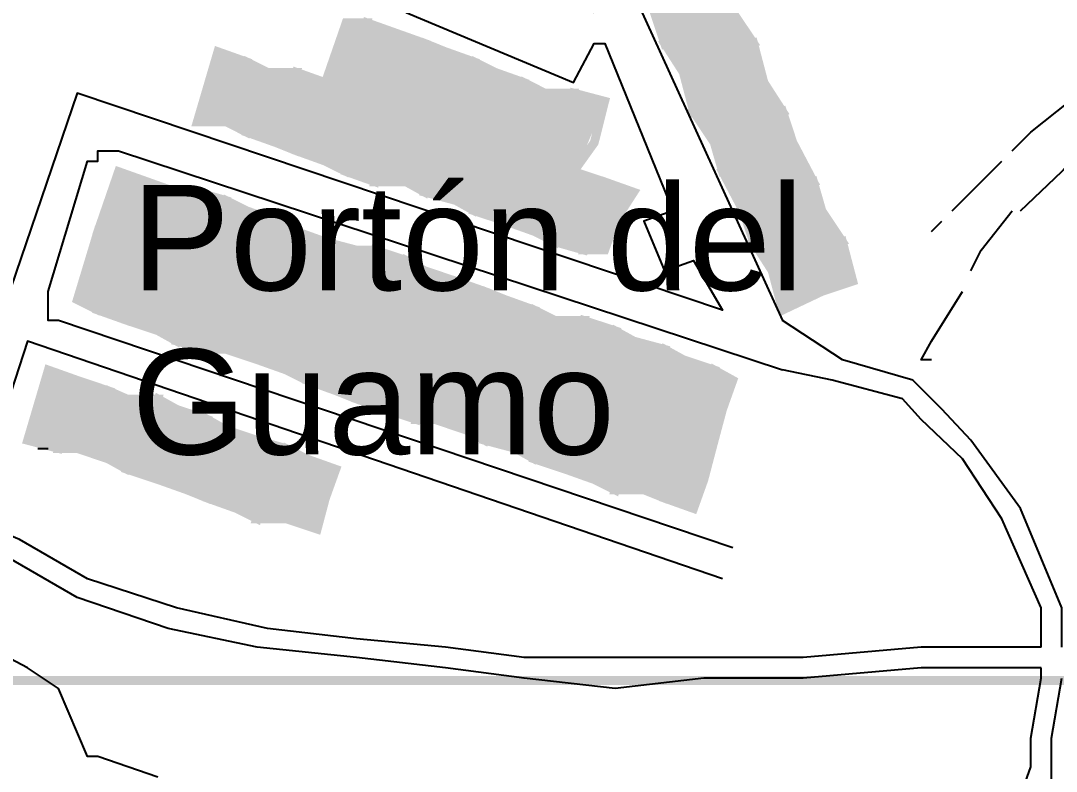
# Model space of a CAD drawing. Header units: millimetres. Extents: x -3588 to 75209, y -3737 to 38254.
# Drawn here: x 27983.5 to 28124.8, y 18146.8 to 18249.2 of the extents above; entities that cross this region are included whole.
import ezdxf

# ---------------------------------------------------------------- set-up
doc = ezdxf.new("R2010")
doc.units = ezdxf.units.MM
for name, color, linetype in [('H', 250, 'Continuous'), ('P', 253, 'Continuous'), ('T', 7, 'Continuous')]:
    doc.layers.add(name, color=color, linetype=linetype)

msp = doc.modelspace()

# ---------------------------------------------------------------- hatches: boundary and pattern name
at = {"layer": 'H', "linetype": 'Continuous'}
for points in [[(28080.944, 18250.108), (28071.341, 18246.155), (28069.933, 18250.108), (28079.535, 18255.758), (28080.944, 18250.108), (28080.944, 18250.108)], [(28083.488, 18246.155), (28074.174, 18242.203), (28071.341, 18246.155), (28080.944, 18250.108), (28083.488, 18246.155), (28083.488, 18246.155)], [(28030.692, 18248.972), (28027.875, 18239.37), (28025.331, 18240.794), (28027.875, 18248.972), (28030.692, 18248.972), (28030.692, 18248.972)], [(28034.645, 18247.564), (28032.1, 18237.962), (28027.875, 18239.37), (28030.692, 18248.972), (28034.645, 18247.564), (28034.645, 18247.564)], [(28038.886, 18246.155), (28034.645, 18236.553), (28032.1, 18237.962), (28034.645, 18247.564), (28038.886, 18246.155), (28038.886, 18246.155)], [(28041.414, 18244.747), (28038.886, 18235.433), (28034.645, 18236.553), (28038.886, 18246.155), (28041.414, 18244.747), (28041.414, 18244.747)], [(28084.896, 18240.794), (28075.294, 18236.553), (28074.174, 18242.203), (28083.488, 18246.155), (28084.896, 18240.794), (28084.896, 18240.794)], [(28014.32, 18243.323), (28011.775, 18235.433), (28007.551, 18235.433), (28010.367, 18244.747), (28014.32, 18243.323), (28014.32, 18243.323)], [(28045.655, 18243.323), (28041.414, 18234.009), (28038.886, 18235.433), (28041.414, 18244.747), (28045.655, 18243.323), (28045.655, 18243.323)], [(28017.137, 18242.203), (28014.32, 18234.009), (28011.775, 18235.433), (28014.32, 18243.323), (28017.137, 18242.203), (28017.137, 18242.203)], [(28048.2, 18242.203), (28045.655, 18232.6), (28041.414, 18234.009), (28045.655, 18243.323), (28048.2, 18242.203), (28048.2, 18242.203)], [(28021.09, 18242.203), (28018.561, 18232.6), (28014.32, 18234.009), (28017.137, 18242.203), (28021.09, 18242.203), (28021.09, 18242.203)], [(28025.331, 18240.794), (28021.09, 18231.192), (28018.561, 18232.6), (28021.09, 18242.203), (28025.331, 18240.794), (28025.331, 18240.794)], [(28052.425, 18240.794), (28049.608, 18232.6), (28045.655, 18232.6), (28048.2, 18242.203), (28052.425, 18240.794), (28052.425, 18240.794)], [(28027.875, 18239.37), (28025.331, 18229.784), (28021.09, 18231.192), (28025.331, 18240.794), (28027.875, 18239.37), (28027.875, 18239.37)], [(28054.97, 18239.37), (28052.425, 18231.192), (28049.608, 18232.6), (28052.425, 18240.794), (28054.97, 18239.37), (28054.97, 18239.37)], [(28087.713, 18236.553), (28078.111, 18232.6), (28075.294, 18236.553), (28084.896, 18240.794), (28087.713, 18236.553), (28087.713, 18236.553)], [(28032.1, 18237.962), (28027.875, 18228.647), (28025.331, 18229.784), (28027.875, 18239.37), (28032.1, 18237.962), (28032.1, 18237.962)], [(28059.21, 18239.37), (28056.378, 18229.784), (28052.425, 18231.192), (28054.97, 18239.37), (28059.21, 18239.37), (28059.21, 18239.37)], [(28063.163, 18237.962), (28059.21, 18228.647), (28056.378, 18229.784), (28059.21, 18239.37), (28063.163, 18237.962), (28063.163, 18237.962)], [(28034.645, 18236.553), (28032.1, 18227.239), (28027.875, 18228.647), (28032.1, 18237.962), (28034.645, 18236.553), (28034.645, 18236.553)], [(28038.886, 18235.433), (28036.053, 18227.239), (28032.1, 18227.239), (28034.645, 18236.553), (28038.886, 18235.433), (28038.886, 18235.433)], [(28088.849, 18232.6), (28079.535, 18228.647), (28078.111, 18232.6), (28087.713, 18236.553), (28088.849, 18232.6), (28088.849, 18232.6)], [(28041.414, 18234.009), (28038.886, 18225.831), (28036.053, 18227.239), (28038.886, 18235.433), (28041.414, 18234.009), (28041.414, 18234.009)], [(28045.655, 18232.6), (28042.839, 18224.422), (28038.886, 18225.831), (28041.414, 18234.009), (28045.655, 18232.6), (28045.655, 18232.6)], [(28049.608, 18232.6), (28045.655, 18222.998), (28042.839, 18224.422), (28045.655, 18232.6), (28049.608, 18232.6), (28049.608, 18232.6)], [(28052.425, 18231.192), (28049.608, 18221.878), (28045.655, 18222.998), (28049.608, 18232.6), (28052.425, 18231.192), (28052.425, 18231.192)], [(28091.666, 18227.239), (28082.064, 18222.998), (28079.535, 18228.647), (28088.849, 18232.6), (28091.666, 18227.239), (28091.666, 18227.239)], [(28056.378, 18229.784), (28053.849, 18220.47), (28049.608, 18221.878), (28052.425, 18231.192), (28056.378, 18229.784), (28056.378, 18229.784)], [(28000.765, 18227.239), (27998.236, 18219.045), (27993.995, 18220.47), (27996.812, 18228.647), (28000.765, 18227.239), (28000.765, 18227.239)], [(28059.21, 18228.647), (28056.378, 18219.045), (28053.849, 18220.47), (28056.378, 18229.784), (28059.21, 18228.647), (28059.21, 18228.647)], [(28063.163, 18227.239), (28060.619, 18217.637), (28056.378, 18219.045), (28059.21, 18228.647), (28063.163, 18227.239), (28063.163, 18227.239)], [(28005.006, 18225.831), (28000.765, 18217.637), (27998.236, 18219.045), (28000.765, 18227.239), (28005.006, 18225.831), (28005.006, 18225.831)], [(28067.388, 18225.831), (28063.163, 18217.637), (28060.619, 18217.637), (28063.163, 18227.239), (28067.388, 18225.831), (28067.388, 18225.831)], [(28093.074, 18222.998), (28083.488, 18219.045), (28082.064, 18222.998), (28091.666, 18227.239), (28093.074, 18222.998), (28093.074, 18222.998)], [(28007.551, 18225.831), (28005.006, 18216.229), (28000.765, 18217.637), (28005.006, 18225.831), (28007.551, 18225.831), (28007.551, 18225.831)], [(28011.775, 18224.422), (28007.551, 18215.108), (28005.006, 18216.229), (28007.551, 18225.831), (28011.775, 18224.422), (28011.775, 18224.422)], [(28014.32, 18222.998), (28011.775, 18213.684), (28007.551, 18215.108), (28011.775, 18224.422), (28014.32, 18222.998), (28014.32, 18222.998)], [(28018.561, 18221.878), (28015.728, 18212.276), (28011.775, 18213.684), (28014.32, 18222.998), (28018.561, 18221.878), (28018.561, 18221.878)], [(28095.619, 18219.045), (28086.305, 18215.108), (28083.488, 18219.045), (28093.074, 18222.998), (28095.619, 18219.045), (28095.619, 18219.045)], [(28021.09, 18220.47), (28018.561, 18210.867), (28015.728, 18212.276), (28018.561, 18221.878), (28021.09, 18220.47), (28021.09, 18220.47)], [(27998.236, 18219.045), (27993.995, 18209.459), (27991.451, 18210.867), (27993.995, 18220.47), (27998.236, 18219.045), (27998.236, 18219.045)], [(28025.331, 18219.045), (28022.514, 18210.867), (28018.561, 18210.867), (28021.09, 18220.47), (28025.331, 18219.045), (28025.331, 18219.045)], [(28000.765, 18217.637), (27998.236, 18208.323), (27993.995, 18209.459), (27998.236, 18219.045), (28000.765, 18217.637), (28000.765, 18217.637)], [(28029.284, 18217.637), (28025.331, 18209.459), (28022.514, 18210.867), (28025.331, 18219.045), (28029.284, 18217.637), (28029.284, 18217.637)], [(28097.027, 18213.684), (28087.713, 18209.459), (28086.305, 18215.108), (28095.619, 18219.045), (28097.027, 18213.684), (28097.027, 18213.684)], [(28005.006, 18216.229), (28002.189, 18206.914), (27998.236, 18208.323), (28000.765, 18217.637), (28005.006, 18216.229), (28005.006, 18216.229)], [(28032.1, 18217.637), (28029.284, 18208.323), (28025.331, 18209.459), (28029.284, 18217.637), (28032.1, 18217.637), (28032.1, 18217.637)], [(28036.053, 18216.229), (28033.525, 18206.914), (28029.284, 18208.323), (28032.1, 18217.637), (28036.053, 18216.229), (28036.053, 18216.229)], [(28007.551, 18215.108), (28005.006, 18205.506), (28002.189, 18206.914), (28005.006, 18216.229), (28007.551, 18215.108), (28007.551, 18215.108)], [(28038.886, 18215.108), (28036.053, 18205.506), (28033.525, 18206.914), (28036.053, 18216.229), (28038.886, 18215.108), (28038.886, 18215.108)], [(28011.775, 18213.684), (28008.959, 18204.098), (28005.006, 18205.506), (28007.551, 18215.108), (28011.775, 18213.684), (28011.775, 18213.684)], [(28042.839, 18213.684), (28040.294, 18204.098), (28036.053, 18205.506), (28038.886, 18215.108), (28042.839, 18213.684), (28042.839, 18213.684)], [(28015.728, 18212.276), (28011.775, 18204.098), (28008.959, 18204.098), (28011.775, 18213.684), (28015.728, 18212.276), (28015.728, 18212.276)], [(28047.064, 18212.276), (28042.839, 18202.673), (28040.294, 18204.098), (28042.839, 18213.684), (28047.064, 18212.276), (28047.064, 18212.276)], [(28018.561, 18210.867), (28015.728, 18202.673), (28011.775, 18204.098), (28015.728, 18212.276), (28018.561, 18210.867), (28018.561, 18210.867)], [(28049.608, 18210.867), (28047.064, 18201.553), (28042.839, 18202.673), (28047.064, 18212.276), (28049.608, 18210.867), (28049.608, 18210.867)], [(28022.514, 18210.867), (28019.969, 18201.553), (28015.728, 18202.673), (28018.561, 18210.867), (28022.514, 18210.867), (28022.514, 18210.867)], [(28025.331, 18209.459), (28022.514, 18200.145), (28019.969, 18201.553), (28022.514, 18210.867), (28025.331, 18209.459), (28025.331, 18209.459)], [(28053.849, 18209.459), (28051.017, 18201.553), (28047.064, 18201.553), (28049.608, 18210.867), (28053.849, 18209.459), (28053.849, 18209.459)], [(28029.284, 18208.323), (28026.739, 18198.72), (28022.514, 18200.145), (28025.331, 18209.459), (28029.284, 18208.323), (28029.284, 18208.323)], [(28056.378, 18208.323), (28053.849, 18200.145), (28051.017, 18201.553), (28053.849, 18209.459), (28056.378, 18208.323), (28056.378, 18208.323)], [(28033.525, 18206.914), (28029.284, 18197.312), (28026.739, 18198.72), (28029.284, 18208.323), (28033.525, 18206.914), (28033.525, 18206.914)], [(28060.619, 18208.323), (28057.786, 18198.72), (28053.849, 18200.145), (28056.378, 18208.323), (28060.619, 18208.323), (28060.619, 18208.323)], [(28064.572, 18206.914), (28060.619, 18197.312), (28057.786, 18198.72), (28060.619, 18208.323), (28064.572, 18206.914), (28064.572, 18206.914)], [(28036.053, 18205.506), (28033.525, 18195.904), (28029.284, 18197.312), (28033.525, 18206.914), (28036.053, 18205.506), (28036.053, 18205.506)], [(28067.388, 18205.506), (28064.572, 18195.904), (28060.619, 18197.312), (28064.572, 18206.914), (28067.388, 18205.506), (28067.388, 18205.506)], [(28040.294, 18204.098), (28037.461, 18194.784), (28033.525, 18195.904), (28036.053, 18205.506), (28040.294, 18204.098), (28040.294, 18204.098)], [(28071.341, 18204.098), (28067.388, 18194.784), (28064.572, 18195.904), (28067.388, 18205.506), (28071.341, 18204.098), (28071.341, 18204.098)], [(28042.839, 18202.673), (28040.294, 18194.784), (28037.461, 18194.784), (28040.294, 18204.098), (28042.839, 18202.673), (28042.839, 18202.673)], [(28074.174, 18202.673), (28071.341, 18193.359), (28067.388, 18194.784), (28071.341, 18204.098), (28074.174, 18202.673), (28074.174, 18202.673)], [(28047.064, 18201.553), (28044.247, 18193.359), (28040.294, 18194.784), (28042.839, 18202.673), (28047.064, 18201.553), (28047.064, 18201.553)], [(28078.111, 18201.553), (28075.294, 18191.951), (28071.341, 18193.359), (28074.174, 18202.673), (28078.111, 18201.553), (28078.111, 18201.553)], [(27991.451, 18200.145), (27988.634, 18190.543), (27984.681, 18191.951), (27987.226, 18201.553), (27991.451, 18200.145), (27991.451, 18200.145)], [(28051.017, 18201.553), (28047.064, 18191.951), (28044.247, 18193.359), (28047.064, 18201.553), (28051.017, 18201.553), (28051.017, 18201.553)], [(28053.849, 18200.145), (28051.017, 18190.543), (28047.064, 18191.951), (28051.017, 18201.553), (28053.849, 18200.145), (28053.849, 18200.145)], [(28080.944, 18200.145), (28078.111, 18191.951), (28075.294, 18191.951), (28078.111, 18201.553), (28080.944, 18200.145), (28080.944, 18200.145)], [(27995.404, 18198.72), (27991.451, 18190.543), (27988.634, 18190.543), (27991.451, 18200.145), (27995.404, 18198.72), (27995.404, 18198.72)], [(28057.786, 18198.72), (28053.849, 18189.134), (28051.017, 18190.543), (28053.849, 18200.145), (28057.786, 18198.72), (28057.786, 18198.72)], [(27998.236, 18197.312), (27995.404, 18189.134), (27991.451, 18190.543), (27995.404, 18198.72), (27998.236, 18197.312), (27998.236, 18197.312)], [(28060.619, 18197.312), (28057.786, 18187.998), (28053.849, 18189.134), (28057.786, 18198.72), (28060.619, 18197.312), (28060.619, 18197.312)], [(28002.189, 18197.312), (27998.236, 18187.998), (27995.404, 18189.134), (27998.236, 18197.312), (28002.189, 18197.312), (28002.189, 18197.312)], [(28005.006, 18195.904), (28002.189, 18186.59), (27998.236, 18187.998), (28002.189, 18197.312), (28005.006, 18195.904), (28005.006, 18195.904)], [(28064.572, 18195.904), (28061.739, 18186.59), (28057.786, 18187.998), (28060.619, 18197.312), (28064.572, 18195.904), (28064.572, 18195.904)], [(28008.959, 18194.784), (28006.414, 18185.181), (28002.189, 18186.59), (28005.006, 18195.904), (28008.959, 18194.784), (28008.959, 18194.784)], [(28011.775, 18193.359), (28008.959, 18183.773), (28006.414, 18185.181), (28008.959, 18194.784), (28011.775, 18193.359), (28011.775, 18193.359)], [(28067.388, 18194.784), (28064.572, 18185.181), (28061.739, 18186.59), (28064.572, 18195.904), (28067.388, 18194.784), (28067.388, 18194.784)], [(28071.341, 18193.359), (28068.525, 18185.181), (28064.572, 18185.181), (28067.388, 18194.784), (28071.341, 18193.359), (28071.341, 18193.359)], [(28015.728, 18191.951), (28013.2, 18182.349), (28008.959, 18183.773), (28011.775, 18193.359), (28015.728, 18191.951), (28015.728, 18191.951)], [(28075.294, 18191.951), (28071.341, 18183.773), (28068.525, 18185.181), (28071.341, 18193.359), (28075.294, 18191.951), (28075.294, 18191.951)], [(28019.969, 18190.543), (28015.728, 18181.228), (28013.2, 18182.349), (28015.728, 18191.951), (28019.969, 18190.543), (28019.969, 18190.543)], [(28078.111, 18191.951), (28075.294, 18182.349), (28071.341, 18183.773), (28075.294, 18191.951), (28078.111, 18191.951), (28078.111, 18191.951)], [(28022.514, 18189.134), (28019.969, 18181.228), (28015.728, 18181.228), (28019.969, 18190.543), (28022.514, 18189.134), (28022.514, 18189.134)], [(28026.739, 18187.998), (28023.922, 18179.82), (28019.969, 18181.228), (28022.514, 18189.134), (28026.739, 18187.998), (28026.739, 18187.998)]]:
    msp.add_hatch(color=254, dxfattribs=at).paths.add_polyline_path(points)

# ---------------------------------------------------------------- linework, layer by layer
at = {"layer": 'P', "color": 254}
for points in [[(28052.153, 18285.669), (28087.441, 18208.323)], [(28061.739, 18250.38), (28038.598, 18258.574), (28036.053, 18250.38), (28058.922, 18240.794), (28061.739, 18246.155), (28063.163, 18246.155), (28072.478, 18223.286), (28068.525, 18221.878), (28071.341, 18215.108), (28075.294, 18216.517), (28079.247, 18209.731), (27991.179, 18239.37), (27972.262, 18184.045)], [(28118.76, 18231.48), (28121.305, 18234.009), (28126.666, 18238.25)], [(28080.655, 18177.275), (27988.634, 18208.323), (27987.226, 18208.323), (27987.226, 18209.731), (27987.226, 18211.155), (27987.226, 18212.276), (27992.587, 18230.056), (27993.995, 18230.056), (27993.995, 18231.48), (27995.404, 18231.48), (27996.812, 18231.48), (28087.441, 18201.553)], [(28119.897, 18223.286), (28125.546, 18228.647), (28128.09, 18231.48)], [(28110.582, 18223.286), (28114.535, 18227.239), (28117.352, 18230.056)], [(28113.127, 18215.108), (28114.535, 18217.925), (28118.76, 18223.286)], [(28107.766, 18220.47), (28109.174, 18221.878)], [(28107.766, 18202.961), (28106.341, 18202.961), (28107.766, 18205.506), (28111.991, 18212.276)], [(28125.546, 18163.72), (28125.546, 18169.082), (28119.897, 18182.637), (28113.127, 18191.951), (28109.174, 18196.192), (28105.221, 18200.145), (28095.619, 18202.961), (28087.441, 18208.323)], [(28079.247, 18173.035), (27984.393, 18205.506), (27976.487, 18181.228)], [(28122.713, 18163.72), (28122.713, 18169.082), (28117.352, 18181.228), (28111.991, 18189.406), (28106.341, 18194.784), (28103.813, 18197.6), (28094.211, 18200.145), (28087.441, 18201.553)], [(27985.817, 18190.831), (27987.226, 18190.831)], [(28122.713, 18160.904), (28106.341, 18160.904), (28090.258, 18159.495), (28076.703, 18159.495), (28064.572, 18158.071), (28052.153, 18159.495), (28041.414, 18160.904), (28029.284, 18162.312), (28015.728, 18163.72), (28003.598, 18166.265), (27991.179, 18170.506), (27981.865, 18175.867), (27970.854, 18181.228), (27961.54, 18182.637), (27953.346, 18185.181), (27942.623, 18186.59), (27933.021, 18187.998), (27926.252, 18189.406)], [(28122.713, 18163.72), (28106.341, 18163.72), (28090.258, 18162.312), (28076.703, 18162.312), (28064.572, 18162.312), (28052.153, 18162.312), (28041.414, 18163.72), (28029.284, 18164.857), (28017.137, 18166.265), (28004.718, 18169.082), (27992.587, 18173.035), (27983.273, 18178.396), (27976.487, 18181.228)], [(28002.189, 18145.94), (27993.995, 18148.757), (27992.587, 18148.757), (27988.634, 18158.071), (27984.393, 18160.904), (27979.032, 18163.72), (27975.079, 18164.857), (27973.671, 18167.673), (27970.854, 18169.082), (27969.718, 18169.082), (27968.309, 18169.082), (27965.493, 18169.082), (27964.068, 18166.265), (27965.493, 18160.904), (27965.493, 18158.071), (27965.493, 18156.951), (27965.493, 18155.542), (27962.948, 18155.542), (27960.116, 18152.71), (27958.707, 18150.181), (27957.299, 18145.94)], [(28122.713, 18159.495), (28122.713, 18160.904)], [(28119.897, 18143.396), (28121.305, 18147.349), (28121.305, 18151.301), (28122.713, 18159.495)], [(28124.138, 18144.532), (28124.138, 18147.349), (28124.138, 18151.301), (28125.546, 18159.495)]]:
    msp.add_lwpolyline(points, dxfattribs=at)
at = {"layer": 'P', "color": 254, "const_width": 1.2}
for points in [[(28076.703, 18248.972), (28071.341, 18246.155), (28069.933, 18250.38), (28079.247, 18255.758), (28080.655, 18250.38), (28076.703, 18248.972)], [(28078.111, 18243.611), (28073.886, 18242.203), (28071.341, 18246.155), (28080.655, 18250.38), (28083.488, 18246.155), (28078.111, 18243.611)], [(28029.284, 18243.611), (28027.875, 18239.37), (28025.043, 18240.794), (28027.875, 18248.972), (28030.692, 18248.972), (28029.284, 18243.611)], [(28033.236, 18242.203), (28031.828, 18238.25), (28027.875, 18239.37), (28030.692, 18248.972), (28034.645, 18247.564), (28033.236, 18242.203)], [(28036.053, 18240.794), (28034.645, 18236.841), (28031.828, 18238.25), (28034.645, 18247.564), (28038.598, 18246.155), (28036.053, 18240.794)], [(28012.912, 18239.37), (28011.503, 18235.433), (28007.551, 18235.433), (28010.367, 18245.019), (28014.32, 18243.611), (28012.912, 18239.37)], [(28040.006, 18240.794), (28038.598, 18235.433), (28034.645, 18236.841), (28038.598, 18246.155), (28041.414, 18245.019), (28040.006, 18240.794)], [(28044.247, 18239.37), (28041.414, 18234.009), (28038.598, 18235.433), (28041.414, 18245.019), (28045.367, 18243.611), (28044.247, 18239.37)], [(28080.655, 18239.37), (28075.294, 18236.841), (28073.886, 18242.203), (28083.488, 18246.155), (28084.896, 18240.794), (28080.655, 18239.37)], [(28015.728, 18238.25), (28014.32, 18234.009), (28011.503, 18235.433), (28014.32, 18243.611), (28017.137, 18242.203), (28015.728, 18238.25)], [(28046.792, 18238.25), (28045.367, 18232.6), (28041.414, 18234.009), (28045.367, 18243.611), (28048.2, 18242.203), (28046.792, 18238.25)], [(28019.681, 18236.841), (28018.273, 18232.6), (28014.32, 18234.009), (28017.137, 18242.203), (28021.09, 18242.203), (28019.681, 18236.841)], [(28022.514, 18235.433), (28021.09, 18231.48), (28018.273, 18232.6), (28021.09, 18242.203), (28025.043, 18240.794), (28022.514, 18235.433)], [(28051.017, 18236.841), (28049.608, 18232.6), (28045.367, 18232.6), (28048.2, 18242.203), (28052.153, 18240.794), (28051.017, 18236.841)], [(28026.467, 18234.009), (28025.043, 18230.056), (28021.09, 18231.48), (28025.043, 18240.794), (28027.875, 18239.37), (28026.467, 18234.009)], [(28053.561, 18235.433), (28052.153, 18231.48), (28049.608, 18232.6), (28052.153, 18240.794), (28054.97, 18239.37), (28053.561, 18235.433)], [(28082.064, 18235.433), (28078.111, 18232.6), (28075.294, 18236.841), (28084.896, 18240.794), (28087.441, 18236.841), (28082.064, 18235.433)], [(28030.692, 18234.009), (28027.875, 18228.647), (28025.043, 18230.056), (28027.875, 18239.37), (28031.828, 18238.25), (28030.692, 18234.009)], [(28057.786, 18234.009), (28056.378, 18230.056), (28052.153, 18231.48), (28054.97, 18239.37), (28058.922, 18239.37), (28057.786, 18234.009)], [(28061.739, 18232.6), (28058.922, 18228.647), (28056.378, 18230.056), (28058.922, 18239.37), (28063.163, 18238.25), (28061.739, 18232.6)], [(28033.236, 18232.6), (28031.828, 18227.239), (28027.875, 18228.647), (28031.828, 18238.25), (28034.645, 18236.841), (28033.236, 18232.6)], [(28037.461, 18231.48), (28036.053, 18227.239), (28031.828, 18227.239), (28034.645, 18236.841), (28038.598, 18235.433), (28037.461, 18231.48)], [(28084.896, 18230.056), (28079.247, 18228.647), (28078.111, 18232.6), (28087.441, 18236.841), (28088.849, 18232.6), (28084.896, 18230.056)], [(28040.006, 18230.056), (28038.598, 18225.831), (28036.053, 18227.239), (28038.598, 18235.433), (28041.414, 18234.009), (28040.006, 18230.056)], [(28044.247, 18228.647), (28042.839, 18224.694), (28038.598, 18225.831), (28041.414, 18234.009), (28045.367, 18232.6), (28044.247, 18228.647)], [(28048.2, 18227.239), (28045.367, 18223.286), (28042.839, 18224.694), (28045.367, 18232.6), (28049.608, 18232.6), (28048.2, 18227.239)], [(28051.017, 18225.831), (28049.608, 18221.878), (28045.367, 18223.286), (28049.608, 18232.6), (28052.153, 18231.48), (28051.017, 18225.831)], [(28086.017, 18225.831), (28082.064, 18223.286), (28079.247, 18228.647), (28088.849, 18232.6), (28091.666, 18227.239), (28086.017, 18225.831)], [(28054.97, 18225.831), (28053.561, 18220.47), (28049.608, 18221.878), (28052.153, 18231.48), (28056.378, 18230.056), (28054.97, 18225.831)], [(28057.786, 18224.694), (28056.378, 18219.045), (28053.561, 18220.47), (28056.378, 18230.056), (28058.922, 18228.647), (28057.786, 18224.694)], [(27999.357, 18223.286), (27997.948, 18219.045), (27993.995, 18220.47), (27996.812, 18228.647), (28000.765, 18227.239), (27999.357, 18223.286)], [(28061.739, 18223.286), (28060.331, 18217.925), (28056.378, 18219.045), (28058.922, 18228.647), (28063.163, 18227.239), (28061.739, 18223.286)], [(28002.189, 18221.878), (28000.765, 18217.925), (27997.948, 18219.045), (28000.765, 18227.239), (28004.718, 18225.831), (28002.189, 18221.878)], [(28064.572, 18221.878), (28063.163, 18217.925), (28060.331, 18217.925), (28063.163, 18227.239), (28067.116, 18225.831), (28064.572, 18221.878)], [(28088.849, 18220.47), (28083.488, 18219.045), (28082.064, 18223.286), (28091.666, 18227.239), (28092.802, 18223.286), (28088.849, 18220.47)], [(28006.142, 18220.47), (28004.718, 18216.517), (28000.765, 18217.925), (28004.718, 18225.831), (28007.551, 18225.831), (28006.142, 18220.47)], [(28010.367, 18219.045), (28007.551, 18215.108), (28004.718, 18216.517), (28007.551, 18225.831), (28011.503, 18224.694), (28010.367, 18219.045)], [(28012.912, 18219.045), (28011.503, 18213.684), (28007.551, 18215.108), (28011.503, 18224.694), (28014.32, 18223.286), (28012.912, 18219.045)], [(28017.137, 18217.925), (28015.728, 18212.276), (28011.503, 18213.684), (28014.32, 18223.286), (28018.273, 18221.878), (28017.137, 18217.925)], [(28090.258, 18216.517), (28086.017, 18215.108), (28083.488, 18219.045), (28092.802, 18223.286), (28095.619, 18219.045), (28090.258, 18216.517)], [(28019.681, 18216.517), (28018.273, 18211.155), (28015.728, 18212.276), (28018.273, 18221.878), (28021.09, 18220.47), (28019.681, 18216.517)], [(27996.812, 18213.684), (27993.995, 18209.731), (27991.179, 18211.155), (27993.995, 18220.47), (27997.948, 18219.045), (27996.812, 18213.684)], [(28023.922, 18215.108), (28022.514, 18211.155), (28018.273, 18211.155), (28021.09, 18220.47), (28025.043, 18219.045), (28023.922, 18215.108)], [(27999.357, 18212.276), (27997.948, 18208.323), (27993.995, 18209.731), (27997.948, 18219.045), (28000.765, 18217.925), (27999.357, 18212.276)], [(28027.875, 18213.684), (28025.043, 18209.731), (28022.514, 18211.155), (28025.043, 18219.045), (28029.284, 18217.925), (28027.875, 18213.684)], [(28092.802, 18212.276), (28087.441, 18209.731), (28086.017, 18215.108), (28095.619, 18219.045), (28097.027, 18213.684), (28092.802, 18212.276)], [(28003.598, 18212.276), (28002.189, 18206.914), (27997.948, 18208.323), (28000.765, 18217.925), (28004.718, 18216.517), (28003.598, 18212.276)], [(28006.142, 18211.155), (28004.718, 18205.506), (28002.189, 18206.914), (28004.718, 18216.517), (28007.551, 18215.108), (28006.142, 18211.155)], [(28030.692, 18212.276), (28029.284, 18208.323), (28025.043, 18209.731), (28029.284, 18217.925), (28031.828, 18217.925), (28030.692, 18212.276)], [(28034.645, 18211.155), (28033.236, 18206.914), (28029.284, 18208.323), (28031.828, 18217.925), (28036.053, 18216.517), (28034.645, 18211.155)], [(28037.461, 18209.731), (28036.053, 18205.506), (28033.236, 18206.914), (28036.053, 18216.517), (28038.598, 18215.108), (28037.461, 18209.731)], [(28010.367, 18209.731), (28008.959, 18204.37), (28004.718, 18205.506), (28007.551, 18215.108), (28011.503, 18213.684), (28010.367, 18209.731)], [(28041.414, 18209.731), (28040.006, 18204.37), (28036.053, 18205.506), (28038.598, 18215.108), (28042.839, 18213.684), (28041.414, 18209.731)], [(28014.32, 18208.323), (28011.503, 18204.37), (28008.959, 18204.37), (28011.503, 18213.684), (28015.728, 18212.276), (28014.32, 18208.323)], [(28044.247, 18208.323), (28042.839, 18202.961), (28040.006, 18204.37), (28042.839, 18213.684), (28046.792, 18212.276), (28044.247, 18208.323)], [(28017.137, 18206.914), (28015.728, 18202.961), (28011.503, 18204.37), (28015.728, 18212.276), (28018.273, 18211.155), (28017.137, 18206.914)], [(28021.09, 18205.506), (28019.681, 18201.553), (28015.728, 18202.961), (28018.273, 18211.155), (28022.514, 18211.155), (28021.09, 18205.506)], [(28023.922, 18204.37), (28022.514, 18200.145), (28019.681, 18201.553), (28022.514, 18211.155), (28025.043, 18209.731), (28023.922, 18204.37)], [(28048.2, 18206.914), (28046.792, 18201.553), (28042.839, 18202.961), (28046.792, 18212.276), (28049.608, 18211.155), (28048.2, 18206.914)], [(28052.153, 18205.506), (28051.017, 18201.553), (28046.792, 18201.553), (28049.608, 18211.155), (28053.561, 18209.731), (28052.153, 18205.506)], [(28027.875, 18202.961), (28026.467, 18198.72), (28022.514, 18200.145), (28025.043, 18209.731), (28029.284, 18208.323), (28027.875, 18202.961)], [(28054.97, 18204.37), (28053.561, 18200.145), (28051.017, 18201.553), (28053.561, 18209.731), (28056.378, 18208.323), (28054.97, 18204.37)], [(28030.692, 18202.961), (28029.284, 18197.6), (28026.467, 18198.72), (28029.284, 18208.323), (28033.236, 18206.914), (28030.692, 18202.961)], [(28058.922, 18202.961), (28057.786, 18198.72), (28053.561, 18200.145), (28056.378, 18208.323), (28060.331, 18208.323), (28058.922, 18202.961)], [(28061.739, 18201.553), (28060.331, 18197.6), (28057.786, 18198.72), (28060.331, 18208.323), (28064.572, 18206.914), (28061.739, 18201.553)], [(28034.645, 18201.553), (28033.236, 18196.192), (28029.284, 18197.6), (28033.236, 18206.914), (28036.053, 18205.506), (28034.645, 18201.553)], [(28065.692, 18200.145), (28064.572, 18196.192), (28060.331, 18197.6), (28064.572, 18206.914), (28067.116, 18205.506), (28065.692, 18200.145)], [(28038.598, 18200.145), (28037.461, 18194.784), (28033.236, 18196.192), (28036.053, 18205.506), (28040.006, 18204.37), (28038.598, 18200.145)], [(28069.933, 18200.145), (28067.116, 18194.784), (28064.572, 18196.192), (28067.116, 18205.506), (28071.341, 18204.37), (28069.933, 18200.145)], [(28041.414, 18198.72), (28040.006, 18194.784), (28037.461, 18194.784), (28040.006, 18204.37), (28042.839, 18202.961), (28041.414, 18198.72)], [(28072.478, 18198.72), (28071.341, 18193.359), (28067.116, 18194.784), (28071.341, 18204.37), (28073.886, 18202.961), (28072.478, 18198.72)], [(28045.367, 18197.6), (28044.247, 18193.359), (28040.006, 18194.784), (28042.839, 18202.961), (28046.792, 18201.553), (28045.367, 18197.6)], [(28076.703, 18197.6), (28075.294, 18191.951), (28071.341, 18193.359), (28073.886, 18202.961), (28078.111, 18201.553), (28076.703, 18197.6)], [(27990.042, 18196.192), (27988.634, 18190.831), (27984.393, 18191.951), (27987.226, 18201.553), (27991.179, 18200.145), (27990.042, 18196.192)], [(28048.2, 18196.192), (28046.792, 18191.951), (28044.247, 18193.359), (28046.792, 18201.553), (28051.017, 18201.553), (28048.2, 18196.192)], [(28052.153, 18194.784), (28051.017, 18190.831), (28046.792, 18191.951), (28051.017, 18201.553), (28053.561, 18200.145), (28052.153, 18194.784)], [(28079.247, 18196.192), (28078.111, 18191.951), (28075.294, 18191.951), (28078.111, 18201.553), (28080.655, 18200.145), (28079.247, 18196.192)], [(27992.587, 18194.784), (27991.179, 18190.831), (27988.634, 18190.831), (27991.179, 18200.145), (27995.404, 18198.72), (27992.587, 18194.784)], [(28056.378, 18193.359), (28053.561, 18189.406), (28051.017, 18190.831), (28053.561, 18200.145), (28057.786, 18198.72), (28056.378, 18193.359)], [(27996.812, 18193.359), (27995.404, 18189.406), (27991.179, 18190.831), (27995.404, 18198.72), (27997.948, 18197.6), (27996.812, 18193.359)], [(28058.922, 18193.359), (28057.786, 18187.998), (28053.561, 18189.406), (28057.786, 18198.72), (28060.331, 18197.6), (28058.922, 18193.359)], [(28000.765, 18191.951), (27997.948, 18187.998), (27995.404, 18189.406), (27997.948, 18197.6), (28002.189, 18197.6), (28000.765, 18191.951)], [(28003.598, 18190.831), (28002.189, 18186.59), (27997.948, 18187.998), (28002.189, 18197.6), (28004.718, 18196.192), (28003.598, 18190.831)], [(28063.163, 18191.951), (28061.739, 18186.59), (28057.786, 18187.998), (28060.331, 18197.6), (28064.572, 18196.192), (28063.163, 18191.951)], [(28007.551, 18189.406), (28006.142, 18185.181), (28002.189, 18186.59), (28004.718, 18196.192), (28008.959, 18194.784), (28007.551, 18189.406)], [(28065.692, 18190.831), (28064.572, 18185.181), (28061.739, 18186.59), (28064.572, 18196.192), (28067.116, 18194.784), (28065.692, 18190.831)], [(28010.367, 18189.406), (28008.959, 18184.045), (28006.142, 18185.181), (28008.959, 18194.784), (28011.503, 18193.359), (28010.367, 18189.406)], [(28069.933, 18189.406), (28068.525, 18185.181), (28064.572, 18185.181), (28067.116, 18194.784), (28071.341, 18193.359), (28069.933, 18189.406)], [(28014.32, 18187.998), (28012.912, 18182.637), (28008.959, 18184.045), (28011.503, 18193.359), (28015.728, 18191.951), (28014.32, 18187.998)], [(28073.886, 18187.998), (28071.341, 18184.045), (28068.525, 18185.181), (28071.341, 18193.359), (28075.294, 18191.951), (28073.886, 18187.998)], [(28017.137, 18186.59), (28015.728, 18181.228), (28012.912, 18182.637), (28015.728, 18191.951), (28019.681, 18190.831), (28017.137, 18186.59)], [(28076.703, 18186.59), (28075.294, 18182.637), (28071.341, 18184.045), (28075.294, 18191.951), (28078.111, 18191.951), (28076.703, 18186.59)], [(28021.09, 18185.181), (28019.681, 18181.228), (28015.728, 18181.228), (28019.681, 18190.831), (28022.514, 18189.406), (28021.09, 18185.181)], [(28025.043, 18184.045), (28023.922, 18179.82), (28019.681, 18181.228), (28022.514, 18189.406), (28026.467, 18187.998), (28025.043, 18184.045)], [(20504.468, 18159.154), (35705.098, 18159.154)]]:
    msp.add_lwpolyline(points, dxfattribs=at)

# ---------------------------------------------------------------- texts
at = {"layer": 'T', "color": 254, "char_height": 14.40334, "attachment_point": 1}
for s, insert in [('{\\fArial|b0|i0|c0|p18;Portón del}', (27998.588, 18226.823)), ('{\\fArial|b0|i0|c0|p18;Guamo}', (27998.588, 18204.418))]:
    msp.add_mtext(s, dxfattribs=dict(at, insert=insert))

doc.saveas('drawing.dxf')
